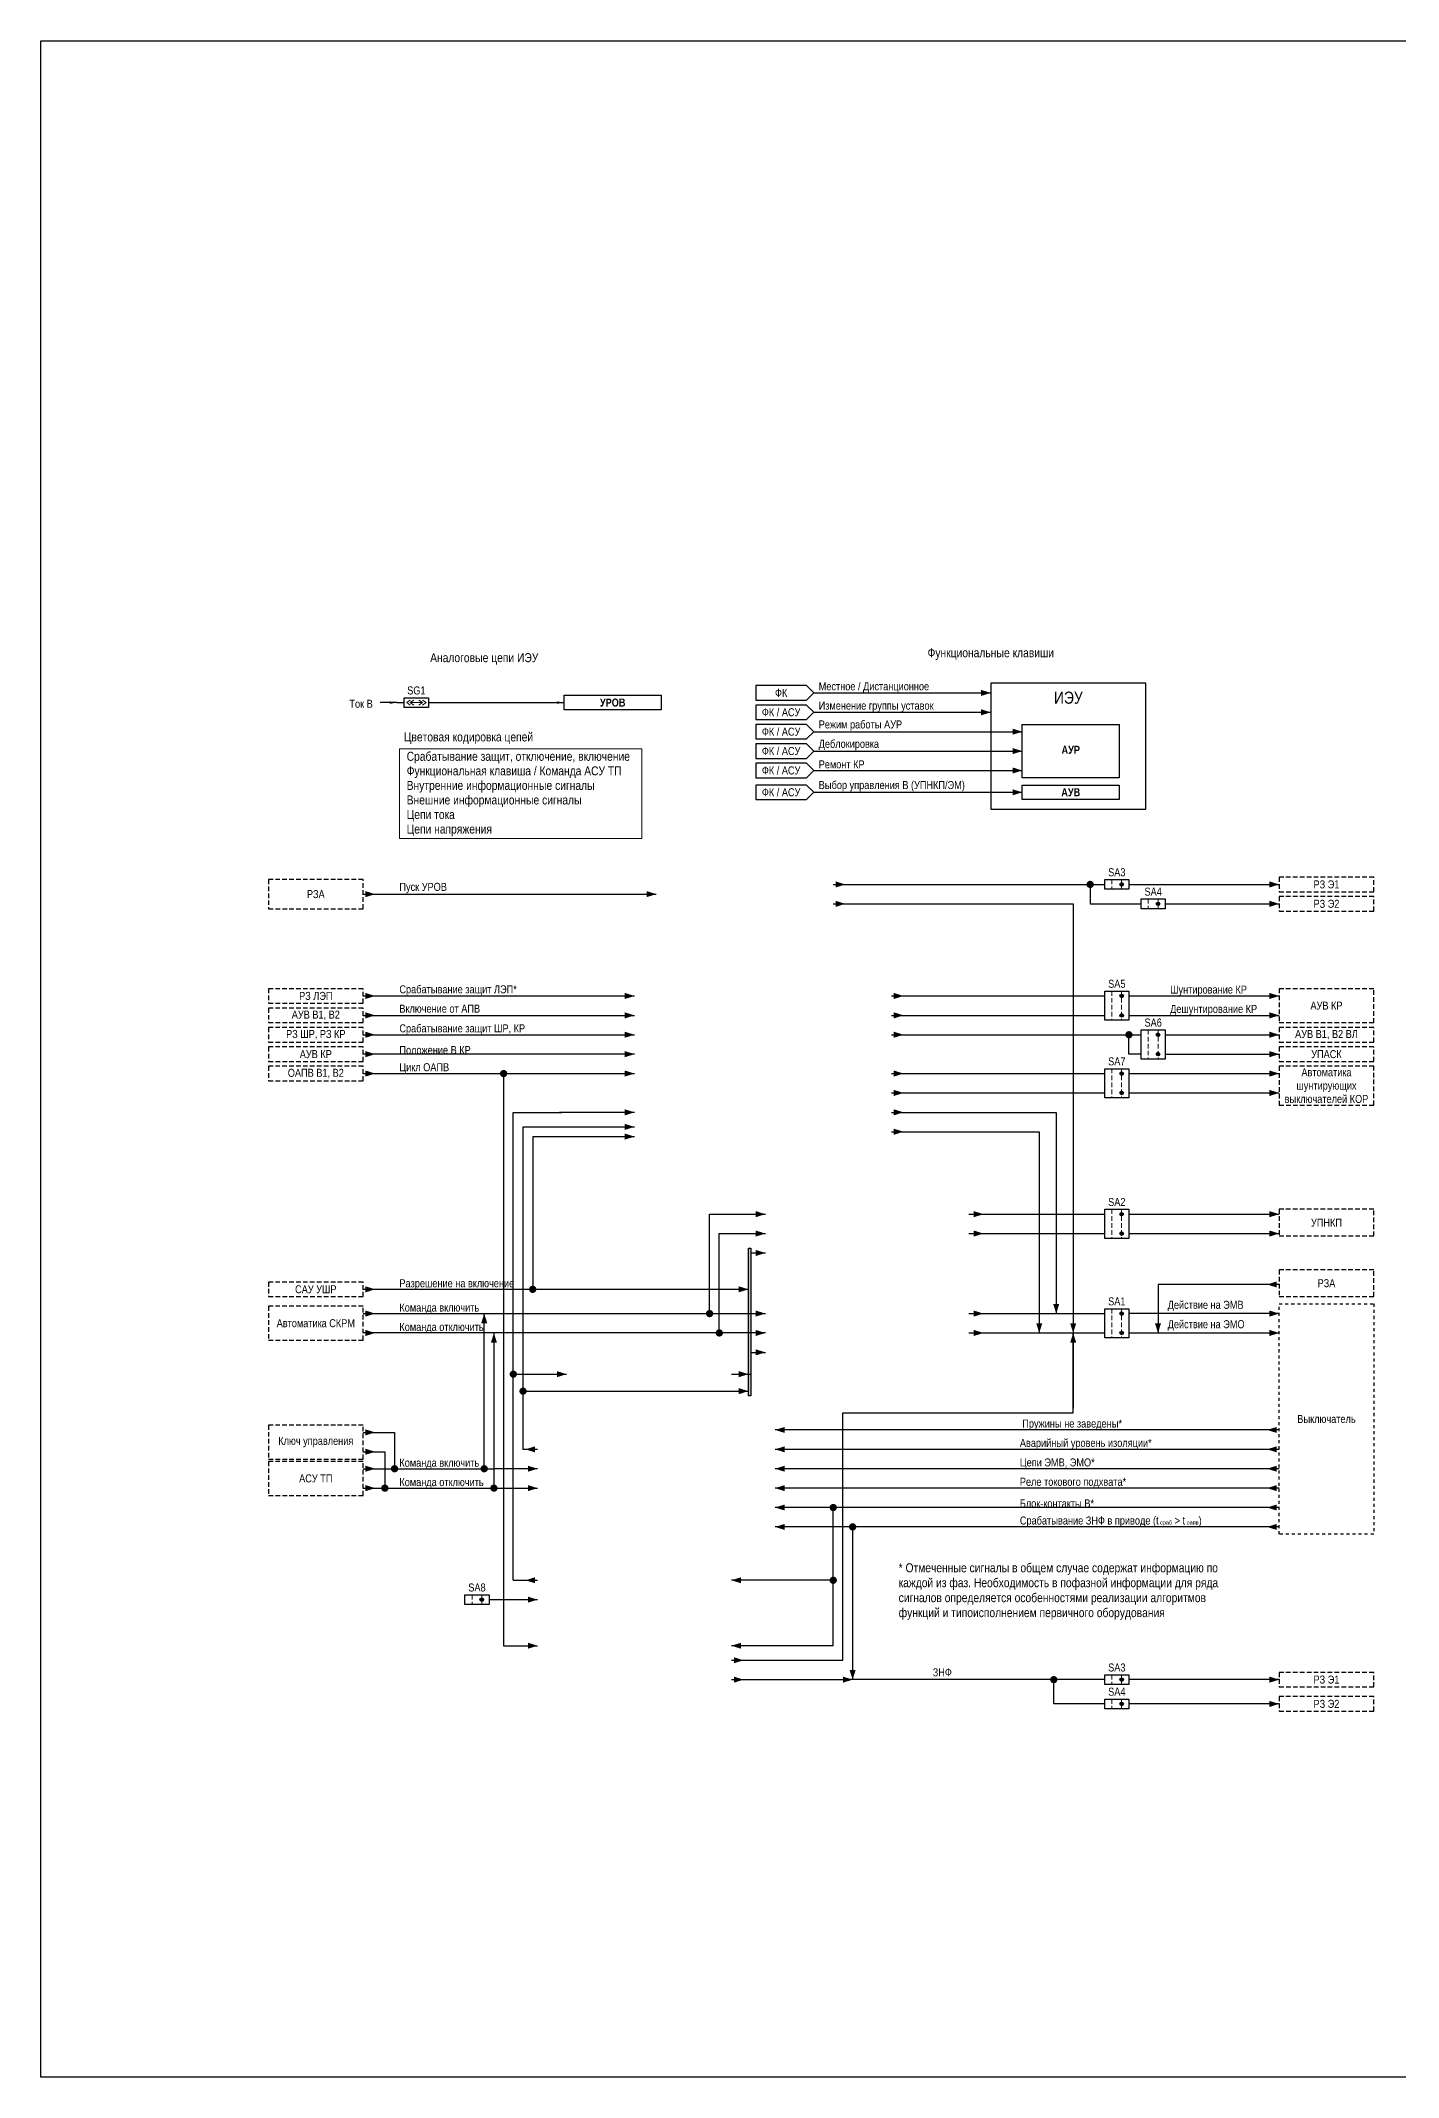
# Model space of a CAD drawing. Header units: millimetres. Extents: x 39198 to 51235, y 3901 to 12197.
# Drawn here: x 40580 to 41140, y 9979 to 10819 of the extents above; entities that cross this region are included whole.
import ezdxf
from ezdxf.enums import TextEntityAlignment as Align

# ---------------------------------------------------------------- set-up
doc = ezdxf.new("R2010")
doc.units = ezdxf.units.MM
doc.linetypes.add('JIS_02_1.2', pattern=[2.5, 1.25, -1.25])
doc.linetypes.add('штриховая2', pattern=[9.525, 6.35, -3.175])
for name, color, linetype, lineweight in [('Основная', 7, 'Continuous', 30), ('Отключение_включение', 1, 'Continuous', 30), ('Тонкая', 7, 'Continuous', 5), ('Цепи внешние', 84, 'Continuous', 30), ('Цепи внутренние', 5, 'Continuous', 30), ('Цепи ТН', 200, 'Continuous', 30), ('Цепи ТТ', 23, 'Continuous', 30), ('Цепь - ФК и АСУ', 132, 'Continuous', 30), ('Штриховая', 7, 'штриховая2', 20)]:
    doc.layers.add(name, color=color, linetype=linetype, lineweight=lineweight)
doc.styles.add('Narrow', font='ARIALN.TTF')

# ---------------------------------------------------------------- blocks, each defined once
blk = doc.blocks.new('Point')
at = {"layer": 'Основная', "color": 0, "const_width": 1.5}
blk.add_lwpolyline([(-0.75, 0, 1), (0.75, 0, 1)], format="xyb", close=True, dxfattribs=at)

msp = doc.modelspace()

# ---------------------------------------------------------------- hatches: boundary and pattern name
h = msp.add_hatch(color=5)
h.dxf.hatch_style = 1
h.paths.add_polyline_path([(40872, 10260), (40873, 10260), (40873, 10321), (40872, 10321)])
at = {"layer": 'Тонкая', "lineweight": 25, "ltscale": 0.25}
h = msp.add_hatch(color=256, dxfattribs=at)
edge = h.paths.add_edge_path()
edge.add_arc((41026, 10471), 0.75, 0, 360)
h = msp.add_hatch(color=256, dxfattribs=at)
edge = h.paths.add_edge_path()
edge.add_arc((41041, 10463), 0.75, 0, 360)
h = msp.add_hatch(color=256, dxfattribs=at)
edge = h.paths.add_edge_path()
edge.add_arc((41026, 10425), 0.75, 0, 360)
h = msp.add_hatch(color=256, dxfattribs=at)
edge = h.paths.add_edge_path()
edge.add_arc((41026, 10417), 0.75, 0, 360)
h = msp.add_hatch(color=256, dxfattribs=at)
edge = h.paths.add_edge_path()
edge.add_arc((41041, 10409), 0.75, 0, 360)
h = msp.add_hatch(color=256, dxfattribs=at)
edge = h.paths.add_edge_path()
edge.add_arc((41041, 10401), 0.75, 0, 360)
h = msp.add_hatch(color=256, dxfattribs=at)
edge = h.paths.add_edge_path()
edge.add_arc((41026, 10393), 0.75, 0, 360)
h = msp.add_hatch(color=256, dxfattribs=at)
edge = h.paths.add_edge_path()
edge.add_arc((41026, 10385), 0.75, 0, 360)
h = msp.add_hatch(color=256, dxfattribs=at)
edge = h.paths.add_edge_path()
edge.add_arc((41026, 10335), 0.75, 0, 360)
h = msp.add_hatch(color=256, dxfattribs=at)
edge = h.paths.add_edge_path()
edge.add_arc((41026, 10327), 0.75, 0, 360)
h = msp.add_hatch(color=256, dxfattribs=at)
edge = h.paths.add_edge_path()
edge.add_arc((41026, 10294), 0.75, 0, 360)
h = msp.add_hatch(color=256, dxfattribs=at)
edge = h.paths.add_edge_path()
edge.add_arc((41026, 10286), 0.75, 0, 360)
h = msp.add_hatch(color=256, dxfattribs=at)
edge = h.paths.add_edge_path()
edge.add_arc((40762, 10176), 0.75, 0, 360)
h = msp.add_hatch(color=256, dxfattribs=at)
edge = h.paths.add_edge_path()
edge.add_arc((41026, 10143), 0.75, 0, 360)
h = msp.add_hatch(color=256, dxfattribs=at)
edge = h.paths.add_edge_path()
edge.add_arc((41026, 10133), 0.75, 0, 360)

# ---------------------------------------------------------------- linework, layer by layer
at = {"color": 1}
msp.add_lwpolyline([(41174, 9979), (40580, 9979), (40580, 10819), (41174, 10819)], close=True, dxfattribs=at)
at = {"color": 5}
msp.add_lwpolyline([(40872, 10321), (40873, 10321), (40873, 10260), (40872, 10260)], close=True, dxfattribs=at)
at = {"layer": 'Основная', "ltscale": 0.3}
msp.add_lwpolyline([(40972, 10502), (41036, 10502), (41036, 10554), (40972, 10554)], close=True, dxfattribs=at)
at = {"layer": 'Основная'}
for points in [[(40730, 10548), (40740, 10548), (40740, 10544), (40730, 10544)], [(40796, 10549), (40836, 10549), (40836, 10543), (40796, 10543)], [(40985, 10537), (41025, 10537), (41025, 10515), (40985, 10515)], [(40985, 10512), (41025, 10512), (41025, 10506), (40985, 10506)], [(41019, 10473), (41029, 10473), (41029, 10469), (41019, 10469)], [(41034, 10465), (41044, 10465), (41044, 10461), (41034, 10461)], [(41019, 10427), (41029, 10427), (41029, 10415), (41019, 10415)], [(41034, 10411), (41044, 10411), (41044, 10399), (41034, 10399)], [(41019, 10395), (41029, 10395), (41029, 10383), (41019, 10383)], [(41019, 10337), (41029, 10337), (41029, 10325), (41019, 10325)], [(41019, 10296), (41029, 10296), (41029, 10284), (41019, 10284)], [(40755, 10178), (40765, 10178), (40765, 10174), (40755, 10174)], [(41019, 10145), (41029, 10145), (41029, 10141), (41019, 10141)], [(41019, 10135), (41029, 10135), (41029, 10131), (41019, 10131)]]:
    msp.add_lwpolyline(points, close=True, dxfattribs=at)
at = {"layer": 'Основная', "color": 5}
msp.add_lwpolyline([(40775, 10184), (40785, 10184)], dxfattribs=at)
at = {"layer": 'Отключение_включение'}
for p, q in [((40907, 10471), (41019, 10471)), ((40907, 10471), (41019, 10471)), ((41013, 10471), (41013, 10463)), ((41029, 10471), (41091, 10471)), ((40916, 10463), (41006, 10463)), ((41006, 10463), (41006, 10255)), ((41013, 10463), (41034, 10463)), ((41044, 10463), (41091, 10463)), ((40931, 10425), (41019, 10425)), ((41029, 10425), (41091, 10425)), ((40931, 10417), (41019, 10417)), ((41029, 10417), (41091, 10417)), ((40931, 10393), (41019, 10393)), ((41029, 10393), (41091, 10393)), ((40931, 10385), (41019, 10385)), ((41029, 10385), (41091, 10385)), ((40931, 10377), (40999, 10377)), ((40931, 10369), (40992, 10369)), ((40856, 10335), (40879, 10335)), ((40856, 10294), (40856, 10335)), ((40860, 10327), (40879, 10327)), ((40860, 10286), (40860, 10327)), ((40767, 10286), (40767, 10222)), ((40911, 10151), (40911, 10253)), ((40911, 10253), (41006, 10253)), ((40785, 10230), (40767, 10230)), ((40776, 10222), (40785, 10222)), ((40865, 10151), (40911, 10151)), ((40907, 10151), (40911, 10151))]:
    msp.add_line(p, q, dxfattribs=at)
at = {"layer": 'Отключение_включение', "ltscale": 0.3}
for p, q in [((40907, 10463), (40916, 10463)), ((40907, 10463), (40916, 10463)), ((40999, 10377), (40999, 10294)), ((40992, 10369), (40992, 10286)), ((40963, 10335), (41019, 10335)), ((41029, 10335), (41091, 10335)), ((41091, 10306), (41041, 10306)), ((41041, 10306), (41041, 10286)), ((40963, 10294), (41019, 10294)), ((41091, 10294), (41029, 10294)), ((40879, 10286), (40713, 10286)), ((41006, 10253), (41006, 10286)), ((41029, 10286), (41091, 10286))]:
    msp.add_line(p, q, dxfattribs=at)
at = {"layer": 'Отключение_включение'}
for points in [[(40912, 10471, 0, 2.5, 0), (40908, 10471, 0, 0, 0)], [(40912, 10471, 0, 2.5, 0), (40908, 10471, 0, 0, 0)], [(41091, 10471, 0, 2.5, 0), (41087, 10471, 0, 0, 0)], [(40912, 10463, 0, 2.5, 0), (40908, 10463, 0, 0, 0)], [(41091, 10463, 0, 2.5, 0), (41087, 10463, 0, 0, 0)], [(40936, 10425, 0, 2.5, 0), (40932, 10425, 0, 0, 0)], [(41091, 10425, 0, 2.5, 0), (41087, 10425, 0, 0, 0)], [(40936, 10417, 0, 2.5, 0), (40932, 10417, 0, 0, 0)], [(41091, 10417, 0, 2.5, 0), (41087, 10417, 0, 0, 0)], [(40936, 10393, 0, 2.5, 0), (40932, 10393, 0, 0, 0)], [(41091, 10393, 0, 2.5, 0), (41087, 10393, 0, 0, 0)], [(40936, 10385, 0, 2.5, 0), (40932, 10385, 0, 0, 0)], [(41091, 10385, 0, 2.5, 0), (41087, 10385, 0, 0, 0)], [(40936, 10377, 0, 2.5, 0), (40932, 10377, 0, 0, 0)], [(40936, 10369, 0, 2.5, 0), (40932, 10369, 0, 0, 0)], [(40785, 10230, 0, 2.5, 0), (40781, 10230, 0, 0, 0)], [(40785, 10222, 0, 2.5, 0), (40781, 10222, 0, 0, 0)], [(40870, 10151, 0, 2.5, 0), (40866, 10151, 0, 0, 0)]]:
    msp.add_lwpolyline(points, format="xyseb", dxfattribs=at)
at = {"layer": 'Отключение_включение', "ltscale": 0.3}
for points in [[(40879, 10335, 0, 2.5, 0), (40875, 10335, 0, 0, 0)], [(40969, 10335, 0, 2.5, 0), (40965, 10335, 0, 0, 0)], [(41091, 10335, 0, 2.5, 0), (41087, 10335, 0, 0, 0)], [(40879, 10327, 0, 2.5, 0), (40875, 10327, 0, 0, 0)], [(40969, 10327, 0, 2.5, 0), (40965, 10327, 0, 0, 0)], [(41091, 10327, 0, 2.5, 0), (41087, 10327, 0, 0, 0)], [(41086, 10306, 0, 2.5, 0), (41090, 10306, 0, 0, 0)], [(40999, 10294, 0, 2.5, 0), (40999, 10298, 0, 0, 0)], [(40718, 10294, 0, 2.5, 0), (40714, 10294, 0, 0, 0)], [(40763, 10294, 0, 2.5, 0), (40763, 10290, 0, 0, 0)], [(40879, 10294, 0, 2.5, 0), (40875, 10294, 0, 0, 0)], [(40969, 10294, 0, 2.5, 0), (40965, 10294, 0, 0, 0)], [(40992, 10286, 0, 2.5, 0), (40992, 10290, 0, 0, 0)], [(41006, 10286, 0, 2.5, 0), (41006, 10290, 0, 0, 0)], [(41041, 10286, 0, 2.5, 0), (41041, 10290, 0, 0, 0)], [(41091, 10294, 0, 2.5, 0), (41087, 10294, 0, 0, 0)], [(40718, 10286, 0, 2.5, 0), (40714, 10286, 0, 0, 0)], [(40767, 10286, 0, 2.5, 0), (40767, 10282, 0, 0, 0)], [(40879, 10286, 0, 2.5, 0), (40875, 10286, 0, 0, 0)], [(40969, 10286, 0, 2.5, 0), (40965, 10286, 0, 0, 0)], [(41006, 10286, 0, 2.5, 0), (41006, 10282, 0, 0, 0)], [(41091, 10286, 0, 2.5, 0), (41087, 10286, 0, 0, 0)], [(40718, 10245, 0, 2.5, 0), (40714, 10245, 0, 0, 0)], [(40718, 10237, 0, 2.5, 0), (40714, 10237, 0, 0, 0)], [(40718, 10230, 0, 2.5, 0), (40714, 10230, 0, 0, 0)], [(40718, 10222, 0, 2.5, 0), (40714, 10222, 0, 0, 0)]]:
    msp.add_lwpolyline(points, format="xyseb", dxfattribs=at)
for points in [[(40963, 10327), (41019, 10327)], [(41029, 10327), (41091, 10327)], [(40713, 10294), (40879, 10294)], [(40763, 10230), (40763, 10294)], [(40963, 10286), (41019, 10286)]]:
    msp.add_lwpolyline(points, dxfattribs=at)
at = {"layer": 'Отключение_включение'}
for points in [[(40713, 10245), (40726, 10245), (40726, 10230)], [(40713, 10237), (40722, 10237), (40722, 10222)], [(40713, 10230), (40767, 10230)], [(40713, 10222), (40776, 10222)]]:
    msp.add_lwpolyline(points, dxfattribs=at)
at = {"layer": 'Тонкая', "ltscale": 0.25}
for p, q in [((40731, 10546), (40732.5, 10547)), ((40732.5, 10545), (40731, 10546)), ((40732.5, 10546), (40734, 10547)), ((40734, 10545), (40732.5, 10546)), ((40737.5, 10546), (40736, 10547)), ((40736, 10545), (40737.5, 10546)), ((40739, 10546), (40737.5, 10547)), ((40737.5, 10545), (40739, 10546))]:
    msp.add_line(p, q, dxfattribs=at)
at = {"layer": 'Тонкая'}
msp.add_line((40737.5, 10546), (40732.5, 10546), dxfattribs=at)
at = {"layer": 'Тонкая', "ltscale": 0.3}
msp.add_lwpolyline([(40728, 10527), (40828, 10527), (40828, 10490), (40728, 10490)], close=True, dxfattribs=at)
at = {"layer": 'Тонкая', "lineweight": 25, "ltscale": 0.25}
for centre in [(41026, 10471), (41041, 10463), (41026, 10425), (41026, 10417), (41041, 10409), (41041, 10401), (41026, 10393), (41026, 10385), (41026, 10335), (41026, 10327), (41026, 10294), (41026, 10286), (40762, 10176), (41026, 10143), (41026, 10133)]:
    msp.add_circle(centre, 0.75, dxfattribs=at)
at = {"layer": 'Цепи внешние', "ltscale": 0.3}
for p, q in [((40713, 10467), (40834, 10467)), ((40713, 10425), (40825, 10425)), ((40713, 10417), (40825, 10417)), ((40931, 10409), (41034, 10409)), ((41029, 10401), (41029, 10409)), ((41044, 10409), (41091, 10409)), ((40825, 10401), (40713, 10401)), ((41034, 10401), (41029, 10401)), ((41044, 10401), (41091, 10401)), ((40783, 10367), (40825, 10367)), ((40783, 10367), (40783, 10304)), ((40713, 10304), (40872, 10304)), ((40915, 10206), (40915, 10143)), ((40865, 10143), (40911, 10143)), ((41019, 10143), (40911, 10143)), ((40998, 10133), (40998, 10143)), ((41091, 10143), (41029, 10143)), ((41019, 10133), (40998, 10133)), ((41091, 10133), (41029, 10133))]:
    msp.add_line(p, q, dxfattribs=at)
at = {"layer": 'Цепи внешние'}
for p, q in [((40771, 10393), (40771, 10157)), ((40771, 10157), (40785, 10157))]:
    msp.add_line(p, q, dxfattribs=at)
at = {"layer": 'Цепи внешние', "linetype": 'штриховая2', "ltscale": 0.3}
for points in [[(40713, 10473), (40674, 10473), (40674, 10461), (40713, 10461)], [(41130, 10474), (41091, 10474), (41091, 10468), (41130, 10468)], [(41130, 10466), (41091, 10466), (41091, 10460), (41130, 10460)], [(40713, 10428), (40674, 10428), (40674, 10422), (40713, 10422)], [(41130, 10428), (41091, 10428), (41091, 10414), (41130, 10414)], [(40713, 10420), (40674, 10420), (40674, 10414), (40713, 10414)], [(40713, 10412), (40674, 10412), (40674, 10406), (40713, 10406)], [(41130, 10412), (41091, 10412), (41091, 10406), (41130, 10406)], [(40713, 10404), (40674, 10404), (40674, 10398), (40713, 10398)], [(41130, 10404), (41091, 10404), (41091, 10398), (41130, 10398)], [(40713, 10396), (40674, 10396), (40674, 10390), (40713, 10390)], [(41130, 10396), (41091, 10396), (41091, 10380), (41130, 10380)], [(41130, 10337), (41091, 10337), (41091, 10326), (41130, 10326)], [(40713, 10307), (40674, 10307), (40674, 10301), (40713, 10301)], [(41130, 10312), (41091, 10312), (41091, 10301), (41130, 10301)], [(40713, 10297), (40674, 10297), (40674, 10283), (40713, 10283)], [(40713, 10248), (40674, 10248), (40674, 10234), (40713, 10234)], [(40713, 10233), (40674, 10233), (40674, 10219), (40713, 10219)], [(41130, 10146), (41091, 10146), (41091, 10140), (41130, 10140)], [(41130, 10136), (41091, 10136), (41091, 10130), (41130, 10130)]]:
    msp.add_lwpolyline(points, close=True, dxfattribs=at)
at = {"layer": 'Цепи внешние', "ltscale": 0.3}
for points in [[(40718, 10467, 0, 2.5, 0), (40714, 10467, 0, 0, 0)], [(40834, 10467, 0, 2.5, 0), (40830, 10467, 0, 0, 0)], [(40718, 10425, 0, 2.5, 0), (40714, 10425, 0, 0, 0)], [(40825, 10425, 0, 2.5, 0), (40821, 10425, 0, 0, 0)], [(40718, 10417, 0, 2.5, 0), (40714, 10417, 0, 0, 0)], [(40825, 10417, 0, 2.5, 0), (40821, 10417, 0, 0, 0)], [(40718, 10409, 0, 2.5, 0), (40714, 10409, 0, 0, 0)], [(40825, 10409, 0, 2.5, 0), (40821, 10409, 0, 0, 0)], [(40936, 10409, 0, 2.5, 0), (40932, 10409, 0, 0, 0)], [(41091, 10409, 0, 2.5, 0), (41087, 10409, 0, 0, 0)], [(40718, 10401, 0, 2.5, 0), (40714, 10401, 0, 0, 0)], [(40825, 10401, 0, 2.5, 0), (40821, 10401, 0, 0, 0)], [(41091, 10401, 0, 2.5, 0), (41087, 10401, 0, 0, 0)], [(40718, 10393, 0, 2.5, 0), (40714, 10393, 0, 0, 0)], [(40825, 10393, 0, 2.5, 0), (40821, 10393, 0, 0, 0)], [(40825, 10367, 0, 2.5, 0), (40821, 10367, 0, 0, 0)], [(40718, 10304, 0, 2.5, 0), (40714, 10304, 0, 0, 0)], [(40872, 10304, 0, 2.5, 0), (40868, 10304, 0, 0, 0)], [(40883, 10246, 0, 2.5, 0), (40887, 10246, 0, 0, 0)], [(41086, 10246, 0, 2.5, 0), (41090, 10246, 0, 0, 0)], [(40883, 10238, 0, 2.5, 0), (40887, 10238, 0, 0, 0)], [(40883, 10230, 0, 2.5, 0), (40887, 10230, 0, 0, 0)], [(41086, 10238, 0, 2.5, 0), (41090, 10238, 0, 0, 0)], [(41086, 10230, 0, 2.5, 0), (41090, 10230, 0, 0, 0)], [(40883, 10222, 0, 2.5, 0), (40887, 10222, 0, 0, 0)], [(41086, 10222, 0, 2.5, 0), (41090, 10222, 0, 0, 0)], [(40883, 10214, 0, 2.5, 0), (40887, 10214, 0, 0, 0)], [(41086, 10214, 0, 2.5, 0), (41090, 10214, 0, 0, 0)], [(40883, 10206, 0, 2.5, 0), (40887, 10206, 0, 0, 0)], [(41086, 10206, 0, 2.5, 0), (41090, 10206, 0, 0, 0)], [(40785, 10157, 0, 2.5, 0), (40781, 10157, 0, 0, 0)], [(40915, 10143, 0, 2.5, 0), (40915, 10147, 0, 0, 0)], [(40870, 10143, 0, 2.5, 0), (40866, 10143, 0, 0, 0)], [(40915, 10143, 0, 2.5, 0), (40911, 10143, 0, 0, 0)], [(41091, 10143, 0, 2.5, 0), (41087, 10143, 0, 0, 0)], [(41091, 10133, 0, 2.5, 0), (41087, 10133, 0, 0, 0)]]:
    msp.add_lwpolyline(points, format="xyseb", dxfattribs=at)
at = {"layer": 'Цепи внешние'}
for points in [[(40713, 10409), (40825, 10409)], [(40713, 10393), (40825, 10393)], [(41091, 10206), (40883, 10206)]]:
    msp.add_lwpolyline(points, dxfattribs=at)
at = {"layer": 'Цепи внешние', "linetype": 'JIS_02_1.2'}
msp.add_lwpolyline([(41091, 10298), (41130, 10298), (41130, 10203), (41091, 10203)], close=True, dxfattribs=at)
at = {"layer": 'Цепи внешние', "ltscale": 0.3}
for points in [[(41091, 10246), (40883, 10246)], [(41091, 10238), (40883, 10238)], [(41091, 10230), (40883, 10230)], [(41091, 10222), (40883, 10222)], [(41091, 10214), (40883, 10214)]]:
    msp.add_lwpolyline(points, dxfattribs=at)
at = {"layer": 'Цепи внутренние'}
for p, q in [((40775, 10269), (40775, 10377)), ((40775, 10377), (40795, 10377)), ((40825, 10377), (40794, 10377)), ((40779, 10262), (40779, 10371)), ((40779, 10371), (40825, 10371)), ((40775, 10184), (40775, 10269)), ((40775, 10269), (40797, 10269))]:
    msp.add_line(p, q, dxfattribs=at)
at = {"layer": 'Цепи внутренние', "ltscale": 0.3}
for p, q in [((40873, 10319), (40879, 10319)), ((40873, 10278), (40879, 10278)), ((40865, 10269), (40873, 10269)), ((40907, 10157), (40907, 10214))]:
    msp.add_line(p, q, dxfattribs=at)
at = {"layer": 'Цепи внутренние'}
for points in [[(40825, 10377, 0, 2.5, 0), (40821, 10377, 0, 0, 0)], [(40825, 10371, 0, 2.5, 0), (40821, 10371, 0, 0, 0)], [(40797, 10269, 0, 2.5, 0), (40793, 10269, 0, 0, 0)]]:
    msp.add_lwpolyline(points, format="xyseb", dxfattribs=at)
at = {"layer": 'Цепи внутренние', "ltscale": 0.3}
for points in [[(40879, 10319, 0, 2.5, 0), (40875, 10319, 0, 0, 0)], [(40879, 10278, 0, 2.5, 0), (40875, 10278, 0, 0, 0)], [(40872, 10269, 0, 2.5, 0), (40868, 10269, 0, 0, 0)], [(40872, 10262, 0, 2.5, 0), (40868, 10262, 0, 0, 0)], [(40780, 10238, 0, 2.5, 0), (40784, 10238, 0, 0, 0)], [(40780, 10184, 0, 2.5, 0), (40784, 10184, 0, 0, 0)], [(40865, 10184, 0, 2.5, 0), (40869, 10184, 0, 0, 0)], [(40865, 10157, 0, 2.5, 0), (40869, 10157, 0, 0, 0)]]:
    msp.add_lwpolyline(points, format="xyseb", dxfattribs=at)
for points in [[(40779, 10238), (40779, 10262)], [(40779, 10262), (40872, 10262)], [(40785, 10238), (40779, 10238)], [(40907, 10184), (40865, 10184)], [(40907, 10157), (40865, 10157)]]:
    msp.add_lwpolyline(points, dxfattribs=at)
at = {"layer": 'Цепи ТТ'}
msp.add_line((40785, 10546), (40796, 10546), dxfattribs=at)
at = {"layer": 'Цепи ТТ', "ltscale": 0.3}
for points in [[(40727, 10546), (40720, 10546)], [(40727, 10546), (40730, 10546)], [(40740, 10546), (40785, 10546)]]:
    msp.add_lwpolyline(points, dxfattribs=at)
at = {"layer": 'Цепи ТТ'}
for points in [[(40727, 10546, 0, 1, 0), (40724, 10546, 0, 0, 0)], [(40796, 10546, 0, 1, 0), (40793, 10546, 0, 0, 0)]]:
    msp.add_lwpolyline(points, format="xyseb", dxfattribs=at)
at = {"layer": 'Цепь - ФК и АСУ', "ltscale": 0.3}
for points in [[(40899, 10550), (40896, 10553), (40875, 10553), (40875, 10547), (40896, 10547), (40899, 10550)], [(40899, 10542), (40896, 10545), (40875, 10545), (40875, 10539), (40896, 10539), (40899, 10542)], [(40899, 10534), (40896, 10537), (40875, 10537), (40875, 10531), (40896, 10531), (40899, 10534)], [(40899, 10526), (40896, 10529), (40875, 10529), (40875, 10523), (40896, 10523), (40899, 10526)], [(40899, 10518), (40896, 10521), (40875, 10521), (40875, 10515), (40896, 10515), (40899, 10518)], [(40899, 10509), (40896, 10512), (40875, 10512), (40875, 10506), (40896, 10506), (40899, 10509)]]:
    msp.add_lwpolyline(points, dxfattribs=at)
for points in [[(40972, 10550, 0, 2.5, 0), (40968, 10550, 0, 0, 0)], [(40972, 10542, 0, 2.5, 0), (40968, 10542, 0, 0, 0)], [(40985, 10534, 0, 2.5, 0), (40981, 10534, 0, 0, 0)], [(40985, 10526, 0, 2.5, 0), (40981, 10526, 0, 0, 0)], [(40985, 10518, 0, 2.5, 0), (40981, 10518, 0, 0, 0)], [(40985, 10509, 0, 2.5, 0), (40981, 10509, 0, 0, 0)], [(40785, 10176, 0, 2.5, 0), (40781, 10176, 0, 0, 0)]]:
    msp.add_lwpolyline(points, format="xyseb", dxfattribs=at)
at = {"layer": 'Цепь - ФК и АСУ'}
for points in [[(40899, 10550), (40972, 10550)], [(40899, 10542), (40972, 10542)], [(40899, 10534), (40985, 10534), (40985, 10534), (40985, 10534)], [(40899, 10526), (40985, 10526), (40985, 10526), (40985, 10526)], [(40899, 10518), (40985, 10518), (40985, 10518), (40985, 10518)], [(40899, 10509), (40985, 10509), (40985, 10509), (40985, 10509)], [(40765, 10176), (40785, 10176)]]:
    msp.add_lwpolyline(points, dxfattribs=at)
at = {"layer": 'Штриховая', "ltscale": 0.3}
for p, q in [((41022, 10473), (41022, 10469)), ((41026, 10473), (41026, 10469)), ((41037, 10465), (41037, 10461)), ((41041, 10465), (41041, 10461)), ((41022, 10427), (41022, 10415)), ((41026, 10427), (41026, 10415)), ((41037, 10411), (41037, 10399)), ((41041, 10411), (41041, 10399)), ((41022, 10395), (41022, 10383)), ((41026, 10395), (41026, 10383)), ((41022, 10337), (41022, 10325)), ((41026, 10337), (41026, 10325)), ((41022, 10296), (41022, 10284)), ((41026, 10296), (41026, 10284)), ((40758, 10178), (40758, 10174)), ((40762, 10178), (40762, 10174)), ((41022, 10145), (41022, 10141)), ((41026, 10145), (41026, 10141)), ((41022, 10135), (41022, 10131)), ((41026, 10135), (41026, 10131))]:
    msp.add_line(p, q, dxfattribs=at)

# ---------------------------------------------------------------- block references
at = {"layer": 'Отключение_включение'}
for p in [(41013, 10471), (40856, 10294), (40860, 10286), (40726, 10230), (40763, 10230), (40722, 10222), (40767, 10222)]:
    msp.add_blockref('Point', p, dxfattribs=at)
at = {"layer": 'Цепи внешние', "ltscale": 0.3}
for p in [(41029, 10409), (40998, 10143)]:
    msp.add_blockref('Point', p, dxfattribs=at)
at = {"layer": 'Цепи внешние'}
for p in [(40771, 10393), (40783, 10304), (40907, 10214), (40915, 10206)]:
    msp.add_blockref('Point', p, dxfattribs=at)
at = {"layer": 'Цепи внутренние'}
for p in [(40775, 10269), (40779, 10262), (40907, 10184)]:
    msp.add_blockref('Point', p, dxfattribs=at)

# ---------------------------------------------------------------- texts
at = {"layer": 'Основная', "style": 'Narrow'}
msp.add_text('Цветовая кодировка цепей', height=3.7, dxfattribs=at).set_placement((40756.5, 10530), align=Align.CENTER)
for s, insert, char_height, width, attachment_point in [('Функциональные клавиши', (40972, 10566), 3.7, 188.2306, 5), ('Аналоговые цепи ИЭУ', (40763, 10564), 3.7, 188.2306, 5), ('SG1', (40735, 10551), 3.3, 39, 5), ('ФК', (40885.5, 10550), 3.3, 21, 5), ('Местное / Дистанционное', (40901, 10552.25), 3.3, 71.4983, 4), ('ИЭУ', (41004, 10548), 5, 64, 5), ('Ток В', (40717, 10545.5), 3.3, 71.4983, 6), ('{\\fArial Narrow|b1|i0|c204|p34;\\C0;УРОВ}', (40816, 10546), 3.3, 40, 5), ('ФК / АСУ', (40885.5, 10542), 3.3, 21, 5), ('Изменение группы уставок', (40901, 10544.25), 3.3, 71, 4), ('ФК / АСУ', (40885.5, 10534), 3.3, 21, 5), ('Режим работы АУР', (40901, 10536.5), 3.3, 73.8439, 4), ('ФК / АСУ', (40885.5, 10526), 3.3, 21, 5), ('Деблокировка', (40901, 10528.5), 3.3, 73.8439, 4), ('{\\fArial Narrow|b1|i0|c204|p34;\\C0;АУР}', (41005, 10526.5), 3.3, 40, 5), ('ФК / АСУ', (40885.5, 10518), 3.3, 21, 5), ('Ремонт КР', (40901, 10520.5), 3.3, 73.8439, 4), ('ФК / АСУ', (40885.5, 10509), 3.3, 21, 5), ('Выбор управления В (УПНКП/ЭМ)', (40901, 10511.5), 3.3, 73.8439, 4), ('{\\fArial Narrow|b1|i0|c204|p34;\\C0;АУВ}', (41005, 10509), 3.3, 40, 5), ('SA3', (41024, 10476), 3.3, 39, 5), ('РЗА', (40693.5, 10467), 3.3, 39, 5), ('{\\C0;Пуск УРОВ}', (40728, 10469.5), 3.3, 71, 4), ('SA4', (41039, 10468), 3.3, 39, 5), ('РЗ Э1', (41110.5, 10471), 3.3, 39, 5), ('РЗ Э2', (41110.5, 10463), 3.3, 39, 5), ('РЗ ЛЭП', (40693.5, 10425), 3.3, 39, 5), ('Срабатывание защит ЛЭП*', (40728, 10427.25), 3.3, 71, 4), ('SA5', (41024, 10430), 3.3, 39, 5), ('Шунтирование КР', (41046, 10425), 3.3, 62, 7), ('АУВ В1, В2', (40693.5, 10417), 3.3, 39, 5), ('Включение от АПВ', (40728, 10419.75), 3.3, 71, 4), ('Дешунтирование КР', (41046, 10417), 3.3, 62, 7), ('АУВ КР', (41110.5, 10421), 3.3, 39, 5), ('РЗ ШР, РЗ КР', (40693.5, 10409), 3.3, 39, 5), ('Срабатывание защит ШР, КР', (40728, 10409), 3.3, 91, 7), ('SA6', (41039, 10414), 3.3, 39, 5), ('АУВ В1, В2 ВЛ', (41110.5, 10409), 3.3, 39, 5), ('АУВ КР', (40693.5, 10401), 3.3, 39, 5), ('Положение В КР', (40728, 10401), 3.3, 65, 7), ('SA7', (41024, 10398), 3.3, 39, 5), ('УПАСК', (41110.5, 10401), 3.3, 39, 5), ('ОАПВ В1, В2', (40693.5, 10393), 3.3, 39, 5), ('Цикл ОАПВ ', (40728, 10393), 3.3, 91, 7), ('Автоматика шунтирующих выключателей КОР', (41110.5, 10388), 3.3, 39, 5), ('SA2', (41024, 10340), 3.3, 39, 5), ('УПНКП', (41110.5, 10331.5), 3.3, 39, 5), ('Разрешение на включение', (40728, 10306), 3.3, 71, 4), ('РЗА', (41110.5, 10306.5), 3.3, 39, 5), ('САУ УШР', (40693.5, 10304), 3.3, 39, 5), ('SA1', (41024, 10299), 3.3, 39, 5), ('{\\C0;Действие на ЭМВ}', (41045, 10295), 3.3, 116, 7), ('Автоматика СКРМ', (40693.5, 10290), 3.3, 39, 5), ('Команда включить', (40728, 10296), 3.3, 71, 4), ('Команда отключить', (40728, 10288), 3.3, 71, 4), ('{\\C0;Действие на ЭМО}', (41045, 10287), 3.3, 97.2754, 7), ('{\\C0;Пружины не заведены*}', (40985, 10246), 3.3, 47, 7), ('Выключатель', (41110.5, 10250.5), 3.3, 39, 5), ('Ключ управления', (40693.5, 10241), 3.3, 39, 5), ('{\\C0;Аварийный уровень изоляции*}', (40984, 10238), 3.3, 62, 7), ('Команда включить', (40728, 10232), 3.3, 71, 4), ('{\\C0;Цепи ЭМВ, ЭМО*}', (40984, 10230), 3.3, 62, 7), ('АСУ ТП', (40693.5, 10226), 3.3, 39, 5), ('Команда отключить', (40728, 10224), 3.3, 71, 4), ('{\\C0;Реле токового подхвата* }', (40984, 10222), 3.3, 62, 7), ('{\\C0;Блок-контакты В*}', (40984, 10214), 3.3, 62, 7), ('{\\C0;Срабатывание ЗНФ в приводе (t\\H0.5x;\\S^  сраб;\\H2x; > t\\H0.5x;\\S^  оапв;\\H2x;)}', (40984, 10206), 3.3, 93.9668, 7), ('* Отмеченные сигналы в общем случае содержат информацию по каждой из фаз. Необходимость в пофазной информации для ряда сигналов определяется особенностями реализации алгоритмов функций и типоисполнением первичного оборудования', (40934, 10191), 3.7, 135, 1), ('SA8', (40760, 10181), 3.3, 39, 5), (' ЗНФ', (40947, 10146), 3.3, 71, 4), ('SA3', (41024, 10148), 3.3, 39, 5), ('SA4', (41024, 10138), 3.3, 39, 5), ('РЗ Э1', (41110.5, 10143), 3.3, 39, 5), ('РЗ Э2', (41110.5, 10133), 3.3, 39, 5)]:
    msp.add_mtext(s, dxfattribs=dict(at, insert=insert, char_height=char_height, width=width, attachment_point=attachment_point))
at = {"layer": 'Отключение_включение', "style": 'Narrow'}
msp.add_text('Срабатывание защит, отключение, включение', height=3.7, dxfattribs=at).set_placement((40731, 10522))
at = {"layer": 'Цепи внешние', "style": 'Narrow'}
msp.add_text('Внешние информационные сигналы', height=3.7, dxfattribs=at).set_placement((40731, 10504))
at = {"layer": 'Цепи внутренние', "style": 'Narrow'}
msp.add_text('Внутренние информационные сигналы', height=3.7, dxfattribs=at).set_placement((40731, 10510))
at = {"layer": 'Цепи ТН', "style": 'Narrow'}
msp.add_text('Цепи напряжения', height=3.7, dxfattribs=at).set_placement((40731, 10492))
at = {"layer": 'Цепи ТТ', "style": 'Narrow'}
msp.add_text('Цепи тока', height=3.7, dxfattribs=at).set_placement((40731, 10498))
at = {"layer": 'Цепь - ФК и АСУ', "style": 'Narrow'}
msp.add_text('Функциональная клавиша / Команда АСУ ТП', height=3.7, dxfattribs=at).set_placement((40731, 10516))

doc.saveas('drawing.dxf')
